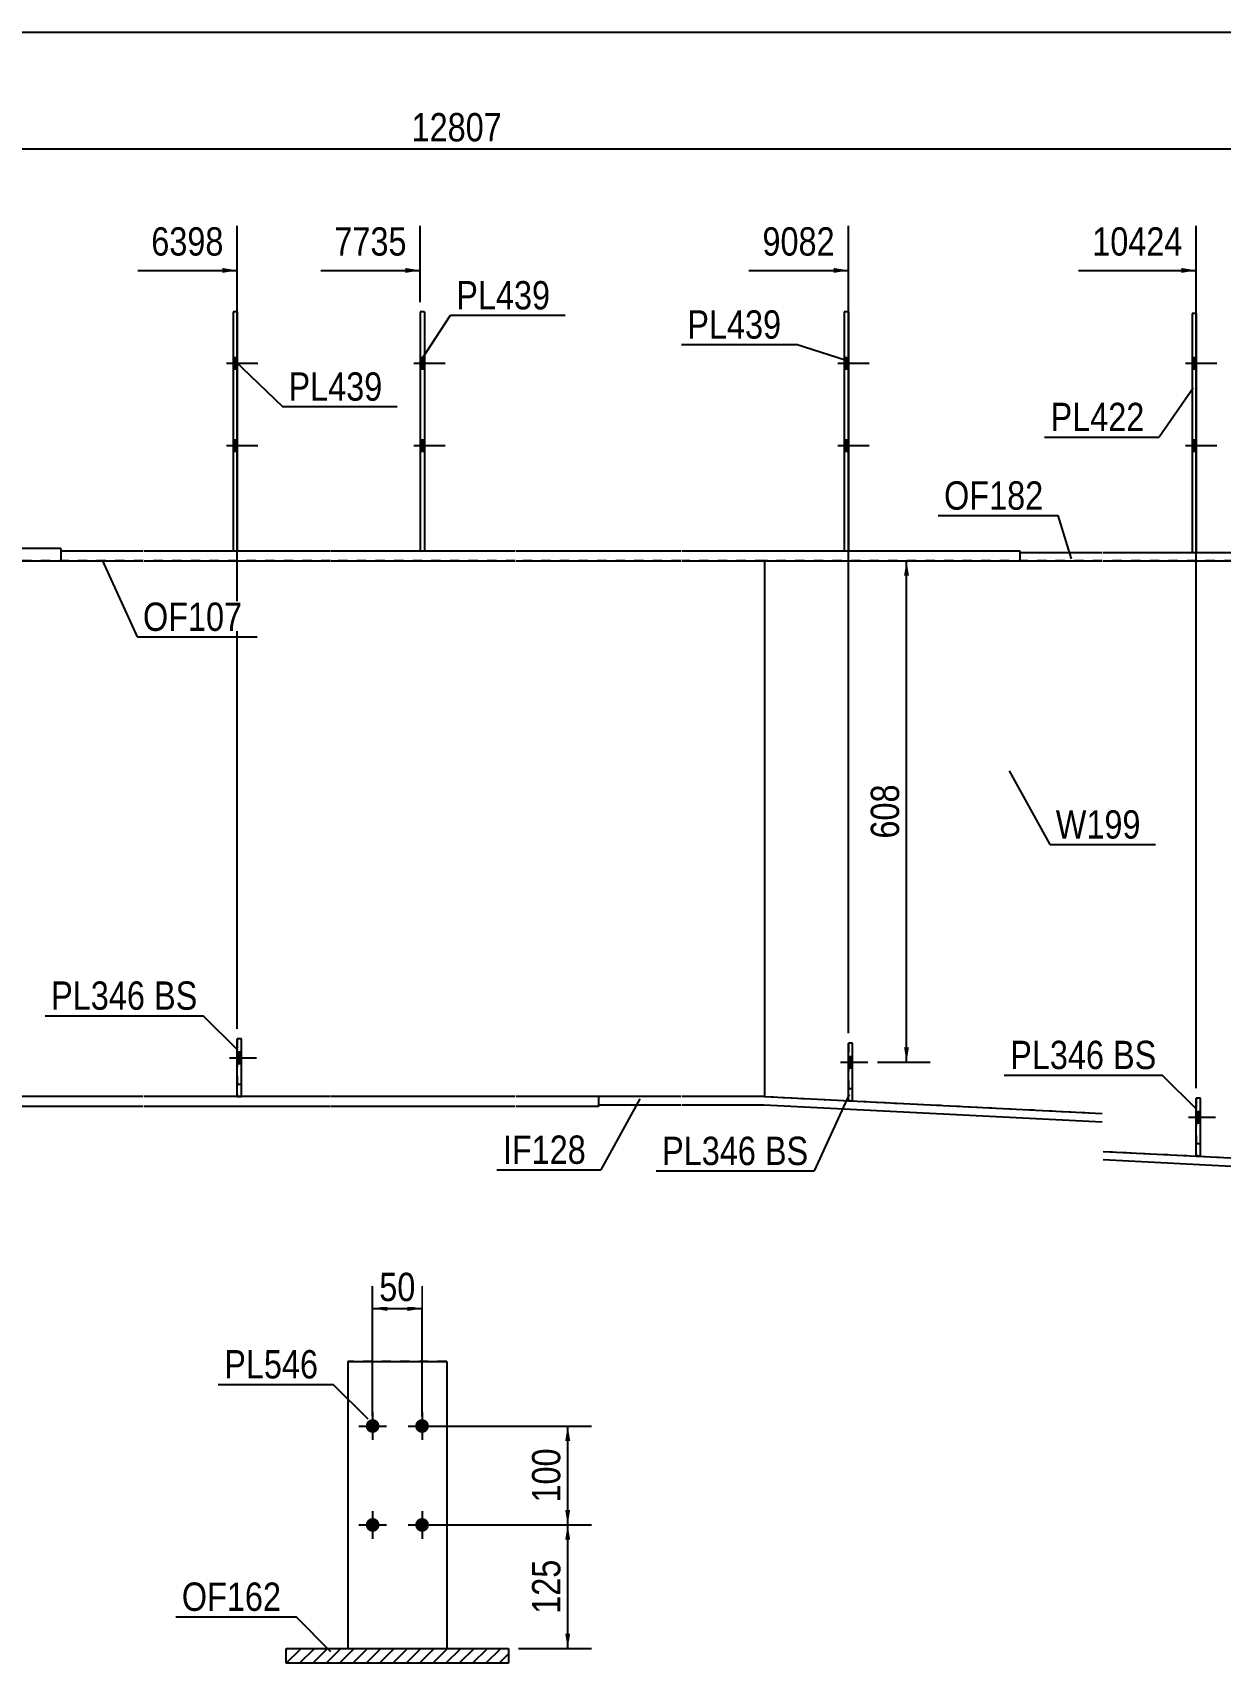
# Model space of a CAD drawing. Header units: millimetres. Extents: x -1023 to -620, y -190 to 87.
# Drawn here: x -864.1 to -744, y -77.6 to 86.8 of the extents above; entities that cross this region are included whole.
import ezdxf

# ---------------------------------------------------------------- set-up
doc = ezdxf.new("R2010")
doc.units = ezdxf.units.MM
doc.linetypes.add('DXK_LINE_DOT1', pattern=[1.8814, 0.9407, -0.9407])
doc.linetypes.add('DXK_LINE_DOT2', pattern=[3.9198, 1.9599, -1.9599])
doc.styles.add('Arial Narrow', font='ARIALN.TTF', dxfattribs={"height": 0.2})

# ---------------------------------------------------------------- blocks, each defined once
blk = doc.blocks.new('Unknown-624476640-1210')
at = {"color": 5, "linetype": 'Continuous'}
blk.add_line((-620.31, 86.76), (-1020.31, 86.76), dxfattribs=at)
blk = doc.blocks.new('Part-624476640-2227 - 1640')
at = {"color": 7, "linetype": 'DXK_LINE_DOT1'}
for p, q in [((-781.6, -15.44), (-781.6, -21.26)), ((-781.18, -15.44), (-781.6, -15.44)), ((-781.18, -21.27), (-781.18, -15.44)), ((-781.38, -21.27), (-781.18, -21.27))]:
    blk.add_line(p, q, dxfattribs=at)
blk = doc.blocks.new('Part-624476640-2053 - 1640')
at = {"color": 2, "linetype": 'Continuous'}
for p, q in [((-824.49, 58.5), (-824.9, 58.5)), ((-824.9, 58.5), (-824.9, 34.33)), ((-824.49, 58.5), (-824.49, 34.33))]:
    blk.add_line(p, q, dxfattribs=at)
at = {"color": 7, "linetype": 'DXK_LINE_DOT1'}
blk.add_line((-824.9, 34.33), (-824.49, 34.33), dxfattribs=at)
blk = doc.blocks.new('Part-624476640-1663 - 1640')
at = {"color": 2, "linetype": 'Continuous'}
for p, q in [((-764.27, 34.17), (-755.93, 34.17)), ((-764.27, 34.17), (-764.27, 33.33)), ((-764.27, 33.33), (-755.93, 33.33)), ((-755.83, 34.17), (-737, 34.17)), ((-755.83, 33.33), (-737, 33.33)), ((-736.9, 34.17), (-642.76, 34.17)), ((-736.9, 33.33), (-642.76, 33.33)), ((-642.76, 34.17), (-642.76, 33.33))]:
    blk.add_line(p, q, dxfattribs=at)
blk = doc.blocks.new('Part-624476640-1685 - 1640')
at = {"color": 2, "linetype": 'Continuous'}
for p, q in [((-861.27, 34.33), (-852.94, 34.33)), ((-861.27, 34.33), (-861.27, 33.33)), ((-861.27, 33.33), (-852.94, 33.33)), ((-852.84, 34.33), (-834, 34.33)), ((-852.84, 33.33), (-834, 33.33)), ((-833.9, 34.33), (-815.32, 34.33)), ((-833.9, 33.33), (-815.32, 33.33)), ((-815.22, 34.33), (-798.55, 34.33)), ((-815.22, 33.33), (-798.55, 33.33)), ((-798.45, 34.33), (-764.27, 34.33)), ((-798.45, 33.33), (-764.27, 33.33)), ((-764.27, 34.33), (-764.27, 33.33))]:
    blk.add_line(p, q, dxfattribs=at)
blk = doc.blocks.new('Part-624476640-1690 - 1640')
at = {"color": 2, "linetype": 'Continuous'}
for p, q in [((-977.5, 34.58), (-998.33, 34.58)), ((-958.57, 34.58), (-977.4, 34.58)), ((-924.09, 34.58), (-958.47, 34.58)), ((-907.32, 34.58), (-923.99, 34.58)), ((-888.39, 34.58), (-907.22, 34.58)), ((-869.7, 34.58), (-888.29, 34.58)), ((-861.27, 34.58), (-869.6, 34.58)), ((-861.27, 34.58), (-861.27, 33.33)), ((-998.33, 33.33), (-977.5, 33.33)), ((-977.4, 33.33), (-958.57, 33.33)), ((-958.47, 33.33), (-924.09, 33.33)), ((-923.99, 33.33), (-907.32, 33.33)), ((-907.22, 33.33), (-888.39, 33.33)), ((-888.29, 33.33), (-869.7, 33.33)), ((-869.6, 33.33), (-861.27, 33.33))]:
    blk.add_line(p, q, dxfattribs=at)
at = {"color": 7, "linetype": 'DXK_LINE_DOT1'}
blk.add_line((-998.33, 34.58), (-998.33, 33.33), dxfattribs=at)
blk = doc.blocks.new('Part-624476640-1712 - 1640')
at = {"color": 2, "linetype": 'Continuous'}
for p, q in [((-790.1, 33.33), (-790.1, -20.83)), ((-709.65, 19.73), (-709.65, 33.33)), ((-709.65, 14.42), (-709.65, -33.33))]:
    blk.add_line(p, q, dxfattribs=at)
at = {"color": 7, "linetype": 'DXK_LINE_DOT1'}
for p, q in [((-755.93, 33.33), (-790.1, 33.33)), ((-737, 33.33), (-755.83, 33.33)), ((-709.65, 33.33), (-736.9, 33.33)), ((-709.65, 33.33), (-709.65, 14.42)), ((-790.1, -20.83), (-755.93, -22.54)), ((-755.83, -26.38), (-737, -27.32)), ((-736.9, -31.97), (-709.65, -33.33))]:
    blk.add_line(p, q, dxfattribs=at)
blk = doc.blocks.new('Part-624476640-1717 - 1640')
at = {"color": 2, "linetype": 'Continuous'}
blk.add_line((-915.65, 33.33), (-915.65, -20.83), dxfattribs=at)
at = {"color": 7, "linetype": 'DXK_LINE_DOT1'}
for p, q in [((-907.32, 33.33), (-915.65, 33.33)), ((-888.39, 33.33), (-907.22, 33.33)), ((-869.7, 33.33), (-888.29, 33.33)), ((-852.94, 33.33), (-869.6, 33.33)), ((-834, 33.33), (-852.84, 33.33)), ((-815.32, 33.33), (-833.9, 33.33)), ((-798.55, 33.33), (-815.22, 33.33)), ((-790.1, 33.33), (-798.45, 33.33)), ((-790.1, 33.33), (-790.1, -20.83)), ((-907.32, -20.83), (-915.65, -20.83)), ((-888.39, -20.83), (-907.22, -20.83)), ((-869.7, -20.83), (-888.29, -20.83)), ((-852.94, -20.83), (-869.6, -20.83)), ((-834, -20.83), (-852.84, -20.83)), ((-815.32, -20.83), (-833.9, -20.83)), ((-798.55, -20.83), (-815.22, -20.83)), ((-790.1, -20.83), (-798.45, -20.83))]:
    blk.add_line(p, q, dxfattribs=at)
blk = doc.blocks.new('Part-624476640-2237 - 1640')
at = {"color": 2, "linetype": 'Continuous'}
for p, q in [((-843.42, -20.83), (-843.42, -15)), ((-843, -15), (-843.42, -15)), ((-843, -20.83), (-843, -15))]:
    blk.add_line(p, q, dxfattribs=at)
at = {"color": 7, "linetype": 'DXK_LINE_DOT1'}
for p, q in [((-843.42, -19.58), (-843, -19.58)), ((-843.42, -20.83), (-843, -20.83))]:
    blk.add_line(p, q, dxfattribs=at)
blk = doc.blocks.new('Part-624476640-2217 - 1640')
at = {"color": 2, "linetype": 'Continuous'}
for p, q in [((-781.6, 58.5), (-782.01, 58.5)), ((-782.01, 58.5), (-782.01, 34.33)), ((-781.6, 58.5), (-781.6, 34.33))]:
    blk.add_line(p, q, dxfattribs=at)
at = {"color": 7, "linetype": 'DXK_LINE_DOT1'}
blk.add_line((-782.01, 34.33), (-781.6, 34.33), dxfattribs=at)
blk = doc.blocks.new('Part-624476640-1761 - 1640')
at = {"color": 2, "linetype": 'Continuous'}
for p, q in [((-924.09, -20.83), (-932.42, -20.83)), ((-932.42, -20.83), (-932.42, -21.83)), ((-907.32, -20.83), (-923.99, -20.83)), ((-888.39, -20.83), (-907.22, -20.83)), ((-869.7, -20.83), (-888.29, -20.83)), ((-852.94, -20.83), (-869.6, -20.83)), ((-834, -20.83), (-852.84, -20.83)), ((-815.32, -20.83), (-833.9, -20.83)), ((-806.89, -20.83), (-815.22, -20.83)), ((-806.89, -20.83), (-806.89, -21.83)), ((-924.09, -21.83), (-932.42, -21.83)), ((-907.32, -21.83), (-923.99, -21.83)), ((-888.39, -21.83), (-907.22, -21.83)), ((-869.7, -21.83), (-888.29, -21.83)), ((-852.94, -21.83), (-869.6, -21.83)), ((-834, -21.83), (-852.84, -21.83)), ((-815.32, -21.83), (-833.9, -21.83)), ((-806.89, -21.83), (-815.22, -21.83))]:
    blk.add_line(p, q, dxfattribs=at)
blk = doc.blocks.new('Part-624476640-1783 - 1640')
at = {"color": 2, "linetype": 'Continuous'}
for p, q in [((-798.55, -20.83), (-806.89, -20.83)), ((-806.89, -20.83), (-806.89, -21.67)), ((-790.1, -20.83), (-798.45, -20.83)), ((-790.1, -20.83), (-755.93, -22.54)), ((-806.89, -21.67), (-798.55, -21.67)), ((-798.45, -21.67), (-790.12, -21.67)), ((-790.12, -21.67), (-755.93, -23.38)), ((-755.83, -26.38), (-737, -27.32)), ((-755.83, -27.21), (-737, -28.16)), ((-736.9, -31.97), (-709.65, -33.33)), ((-736.9, -32.81), (-709.7, -34.17)), ((-709.65, -33.33), (-709.7, -34.17))]:
    blk.add_line(p, q, dxfattribs=at)
blk = doc.blocks.new('Part-624476640-2011 - 1640')
at = {"color": 2, "linetype": 'Continuous'}
for p, q in [((-746.42, 58.33), (-746.83, 58.33)), ((-746.83, 58.33), (-746.83, 34.17)), ((-746.42, 58.33), (-746.42, 34.17))]:
    blk.add_line(p, q, dxfattribs=at)
at = {"color": 7, "linetype": 'DXK_LINE_DOT1'}
blk.add_line((-746.83, 34.17), (-746.42, 34.17), dxfattribs=at)
blk = doc.blocks.new('Part-624476640-2222 - 1640')
at = {"color": 2, "linetype": 'Continuous'}
for p, q in [((-781.6, -21.26), (-781.6, -15.44)), ((-781.18, -15.44), (-781.6, -15.44)), ((-781.18, -21.27), (-781.18, -15.44)), ((-781.38, -21.27), (-781.18, -21.27))]:
    blk.add_line(p, q, dxfattribs=at)
at = {"color": 7, "linetype": 'DXK_LINE_DOT1'}
for p, q in [((-781.6, -20.02), (-781.18, -20.02)), ((-781.6, -21.27), (-781.6, -21.26)), ((-781.6, -21.27), (-781.38, -21.27))]:
    blk.add_line(p, q, dxfattribs=at)
blk = doc.blocks.new('Part-624476640-2207 - 1640')
at = {"color": 2, "linetype": 'Continuous'}
for p, q in [((-746.42, -26.84), (-746.42, -21)), ((-746, -21), (-746.42, -21)), ((-746, -26.84), (-746, -21)), ((-746.42, -26.84), (-746, -26.84))]:
    blk.add_line(p, q, dxfattribs=at)
at = {"color": 7, "linetype": 'DXK_LINE_DOT1'}
blk.add_line((-746.42, -25.59), (-746, -25.59), dxfattribs=at)
blk = doc.blocks.new('Part-624476640-2212 - 1640')
at = {"color": 7, "linetype": 'DXK_LINE_DOT1'}
for p, q in [((-746.42, -21), (-746.42, -26.84)), ((-746, -21), (-746.42, -21)), ((-746, -26.84), (-746, -21)), ((-746.42, -26.84), (-746, -26.84))]:
    blk.add_line(p, q, dxfattribs=at)
blk = doc.blocks.new('Part-624476640-2232 - 1640')
at = {"color": 2, "linetype": 'Continuous'}
for p, q in [((-843.42, 58.5), (-843.84, 58.5)), ((-843.84, 58.5), (-843.84, 34.33)), ((-843.42, 58.5), (-843.42, 34.33))]:
    blk.add_line(p, q, dxfattribs=at)
at = {"color": 7, "linetype": 'DXK_LINE_DOT1'}
blk.add_line((-843.84, 34.33), (-843.42, 34.33), dxfattribs=at)
blk = doc.blocks.new('Part-624476640-2242 - 1640')
at = {"color": 7, "linetype": 'DXK_LINE_DOT1'}
for p, q in [((-843.42, -15), (-843.42, -20.83)), ((-843, -15), (-843.42, -15)), ((-843, -20.83), (-843, -15))]:
    blk.add_line(p, q, dxfattribs=at)
blk = doc.blocks.new('Bolt-624476640-2249 - 1640')
at = {"linetype": 'Continuous'}
for points in [[(-746.42, 52.75), (-746.42, 53.91), (-746.83, 53.91), (-746.83, 52.75)], [(-746.42, 52.75), (-746.42, 53.91), (-746.83, 53.91), (-746.83, 52.75)], [(-746.42, 44.41), (-746.42, 45.58), (-746.83, 45.58), (-746.83, 44.41)], [(-746.42, 44.41), (-746.42, 45.58), (-746.83, 45.58), (-746.83, 44.41)]]:
    blk.add_hatch(color=3, dxfattribs=at).paths.add_polyline_path(points)
at = {"color": 3, "linetype": 'Continuous'}
for p, q in [((-747.5, 53.33), (-744.33, 53.33)), ((-747.5, 53.33), (-744.33, 53.33)), ((-746.83, 53.91), (-746.42, 53.91)), ((-746.83, 53.91), (-746.42, 53.91)), ((-746.83, 52.75), (-746.42, 52.75)), ((-746.83, 52.75), (-746.42, 52.75)), ((-747.5, 45), (-744.33, 45)), ((-747.5, 45), (-744.33, 45)), ((-746.83, 45.58), (-746.42, 45.58)), ((-746.83, 45.58), (-746.42, 45.58)), ((-746.83, 44.41), (-746.42, 44.41)), ((-746.83, 44.41), (-746.42, 44.41))]:
    blk.add_line(p, q, dxfattribs=at)
blk = doc.blocks.new('Bolt-624476640-2254 - 1640')
at = {"linetype": 'Continuous'}
for points in [[(-824.49, 52.75), (-824.49, 53.91), (-824.9, 53.91), (-824.9, 52.75)], [(-824.49, 52.75), (-824.49, 53.91), (-824.9, 53.91), (-824.9, 52.75)], [(-824.49, 44.41), (-824.49, 45.58), (-824.9, 45.58), (-824.9, 44.41)], [(-824.49, 44.41), (-824.49, 45.58), (-824.9, 45.58), (-824.9, 44.41)]]:
    blk.add_hatch(color=3, dxfattribs=at).paths.add_polyline_path(points)
at = {"color": 3, "linetype": 'Continuous'}
for p, q in [((-825.57, 53.33), (-822.4, 53.33)), ((-825.57, 53.33), (-822.4, 53.33)), ((-824.9, 53.91), (-824.49, 53.91)), ((-824.9, 53.91), (-824.49, 53.91)), ((-824.9, 52.75), (-824.49, 52.75)), ((-824.9, 52.75), (-824.49, 52.75)), ((-825.57, 45), (-822.4, 45)), ((-825.57, 45), (-822.4, 45)), ((-824.9, 45.58), (-824.49, 45.58)), ((-824.9, 45.58), (-824.49, 45.58)), ((-824.9, 44.41), (-824.49, 44.41)), ((-824.9, 44.41), (-824.49, 44.41))]:
    blk.add_line(p, q, dxfattribs=at)
blk = doc.blocks.new('Bolt-624476640-2263 - 1640')
at = {"linetype": 'Continuous'}
blk.add_hatch(color=3, dxfattribs=at).paths.add_polyline_path([(-746, -23.5), (-746, -22.34), (-746.42, -22.34), (-746.42, -23.5)])
at = {"color": 3, "linetype": 'Continuous'}
for p, q in [((-747.21, -22.92), (-744.46, -22.92)), ((-746.42, -22.34), (-746, -22.34)), ((-746.42, -23.5), (-746, -23.5))]:
    blk.add_line(p, q, dxfattribs=at)
blk = doc.blocks.new('Bolt-624476640-2264 - 1640')
at = {"color": 3, "linetype": 'DXK_LINE_DOT2'}
for p, q in [((-747.21, -22.92), (-744.46, -22.92)), ((-746.42, -22.34), (-746, -22.34)), ((-746.42, -23.5), (-746, -23.5))]:
    blk.add_line(p, q, dxfattribs=at)
blk = doc.blocks.new('Bolt-624476640-2265 - 1640')
at = {"linetype": 'Continuous'}
for points in [[(-781.6, 52.75), (-781.6, 53.91), (-782.01, 53.91), (-782.01, 52.75)], [(-781.6, 52.75), (-781.6, 53.91), (-782.01, 53.91), (-782.01, 52.75)], [(-781.6, 44.41), (-781.6, 45.58), (-782.01, 45.58), (-782.01, 44.41)], [(-781.6, 44.41), (-781.6, 45.58), (-782.01, 45.58), (-782.01, 44.41)]]:
    blk.add_hatch(color=3, dxfattribs=at).paths.add_polyline_path(points)
at = {"color": 3, "linetype": 'Continuous'}
for p, q in [((-782.68, 53.33), (-779.51, 53.33)), ((-782.68, 53.33), (-779.51, 53.33)), ((-782.01, 53.91), (-781.6, 53.91)), ((-782.01, 53.91), (-781.6, 53.91)), ((-782.01, 52.75), (-781.6, 52.75)), ((-782.01, 52.75), (-781.6, 52.75)), ((-782.68, 45), (-779.51, 45)), ((-782.68, 45), (-779.51, 45)), ((-782.01, 45.58), (-781.6, 45.58)), ((-782.01, 45.58), (-781.6, 45.58)), ((-782.01, 44.41), (-781.6, 44.41)), ((-782.01, 44.41), (-781.6, 44.41))]:
    blk.add_line(p, q, dxfattribs=at)
blk = doc.blocks.new('Bolt-624476640-2266 - 1640')
at = {"linetype": 'Continuous'}
blk.add_hatch(color=3, dxfattribs=at).paths.add_polyline_path([(-781.18, -17.94), (-781.18, -16.77), (-781.6, -16.77), (-781.6, -17.94)])
at = {"color": 3, "linetype": 'Continuous'}
for p, q in [((-782.39, -17.35), (-779.64, -17.35)), ((-781.6, -16.77), (-781.18, -16.77)), ((-781.6, -17.94), (-781.18, -17.94))]:
    blk.add_line(p, q, dxfattribs=at)
blk = doc.blocks.new('Bolt-624476640-2267 - 1640')
at = {"color": 3, "linetype": 'DXK_LINE_DOT2'}
for p, q in [((-782.39, -17.35), (-779.64, -17.35)), ((-781.6, -16.77), (-781.18, -16.77)), ((-781.6, -17.94), (-781.18, -17.94))]:
    blk.add_line(p, q, dxfattribs=at)
blk = doc.blocks.new('Bolt-624476640-2268 - 1640')
at = {"linetype": 'Continuous'}
for points in [[(-843.42, 52.75), (-843.42, 53.91), (-843.84, 53.91), (-843.84, 52.75)], [(-843.42, 52.75), (-843.42, 53.91), (-843.84, 53.91), (-843.84, 52.75)], [(-843.42, 44.41), (-843.42, 45.58), (-843.84, 45.58), (-843.84, 44.41)], [(-843.42, 44.41), (-843.42, 45.58), (-843.84, 45.58), (-843.84, 44.41)]]:
    blk.add_hatch(color=3, dxfattribs=at).paths.add_polyline_path(points)
at = {"color": 3, "linetype": 'Continuous'}
for p, q in [((-844.5, 53.33), (-841.34, 53.33)), ((-844.5, 53.33), (-841.34, 53.33)), ((-843.84, 53.91), (-843.42, 53.91)), ((-843.84, 53.91), (-843.42, 53.91)), ((-843.84, 52.75), (-843.42, 52.75)), ((-843.84, 52.75), (-843.42, 52.75)), ((-844.5, 45), (-841.34, 45)), ((-844.5, 45), (-841.34, 45)), ((-843.84, 45.58), (-843.42, 45.58)), ((-843.84, 45.58), (-843.42, 45.58)), ((-843.84, 44.41), (-843.42, 44.41)), ((-843.84, 44.41), (-843.42, 44.41))]:
    blk.add_line(p, q, dxfattribs=at)
blk = doc.blocks.new('Bolt-624476640-2269 - 1640')
at = {"linetype": 'Continuous'}
blk.add_hatch(color=3, dxfattribs=at).paths.add_polyline_path([(-843, -17.5), (-843, -16.33), (-843.42, -16.33), (-843.42, -17.5)])
at = {"color": 3, "linetype": 'Continuous'}
for p, q in [((-843.42, -16.33), (-843, -16.33)), ((-844.21, -16.92), (-841.46, -16.92)), ((-843.42, -17.5), (-843, -17.5))]:
    blk.add_line(p, q, dxfattribs=at)
blk = doc.blocks.new('Bolt-624476640-2270 - 1640')
at = {"color": 3, "linetype": 'DXK_LINE_DOT2'}
for p, q in [((-843.42, -16.33), (-843, -16.33)), ((-844.21, -16.92), (-841.46, -16.92)), ((-843.42, -17.5), (-843, -17.5))]:
    blk.add_line(p, q, dxfattribs=at)
blk = doc.blocks.new('Bolt-624476640-1263 - 1257')
at = {"linetype": 'Continuous'}
for points in [[(-829.02, -54.15, -1), (-830.42, -54.15, -1)], [(-824.02, -54.15, -1), (-825.42, -54.15, -1)], [(-829.02, -64.15, -1), (-830.42, -64.15, -1)], [(-824.02, -64.15, -1), (-825.42, -64.15, -1)]]:
    blk.add_hatch(color=3, dxfattribs=at).paths.add_polyline_path(points)
at = {"color": 3, "linetype": 'Continuous'}
for p, q in [((-831.12, -54.15), (-828.32, -54.15)), ((-829.72, -52.75), (-829.72, -55.55)), ((-826.12, -54.15), (-823.32, -54.15)), ((-824.72, -52.75), (-824.72, -55.55)), ((-829.72, -62.75), (-829.72, -65.55)), ((-824.72, -62.75), (-824.72, -65.55)), ((-831.12, -64.15), (-828.32, -64.15)), ((-826.12, -64.15), (-823.32, -64.15))]:
    blk.add_line(p, q, dxfattribs=at)
blk = doc.blocks.new('Part-624476640-1354 - 1257')
at = {"color": 2, "linetype": 'Continuous'}
for p, q in [((-832.22, -47.64), (-832.22, -76.64)), ((-832.22, -47.64), (-822.22, -47.64)), ((-822.22, -47.64), (-822.22, -76.64))]:
    blk.add_line(p, q, dxfattribs=at)
at = {"color": 7, "linetype": 'DXK_LINE_DOT1'}
for p, q in [((-822.22, -47.64), (-832.22, -47.64)), ((-832.22, -76.64), (-822.22, -76.64))]:
    blk.add_line(p, q, dxfattribs=at)
blk = doc.blocks.new('Part-624476640-1410 - 1257')
at = {"linetype": 'Continuous'}
h = blk.add_hatch(dxfattribs=at)
h.set_pattern_fill('', scale=0.3, style=0, pattern_type=0)
h.set_pattern_definition([(45, (-838.4683, -78.1431), (-0.67352, 0.67352), [])])
h.paths.add_polyline_path([(-838.47, -76.64), (-838.47, -78.14), (-815.97, -78.14), (-815.97, -76.64)])
at = {"color": 2, "linetype": 'Continuous'}
for p, q in [((-838.47, -78.14), (-838.47, -76.64)), ((-838.47, -76.64), (-815.97, -76.64)), ((-815.97, -76.64), (-815.97, -78.14)), ((-815.97, -78.14), (-838.47, -78.14))]:
    blk.add_line(p, q, dxfattribs=at)
blk = doc.blocks.new('StraightDimension-624476640-2340 - 1640')
at = {"linetype": 'Continuous'}
blk.add_hatch(color=7, dxfattribs=at).paths.add_polyline_path([(-783.1, 62.95), (-781.6, 62.7), (-783.1, 62.45)])
at = {"color": 7, "linetype": 'Continuous'}
for p, q in [((-781.6, -14.44), (-781.6, 67.2)), ((-791.66, 62.7), (-781.6, 62.7))]:
    blk.add_line(p, q, dxfattribs=at)
at = {"color": 0}
blk.add_wipeout([(-782.37, 63.6), (-782.37, 67.8), (-790.89, 67.8), (-790.89, 63.6)], dxfattribs=at)
at = {"color": 3, "style": 'Arial Narrow'}
blk.add_text('9082', height=2.863, dxfattribs=at).set_placement((-790.29, 64.2))
blk = doc.blocks.new('StraightDimension-624476640-2339 - 1640')
at = {"linetype": 'Continuous'}
blk.add_hatch(color=7, dxfattribs=at).paths.add_polyline_path([(-747.92, 62.95), (-746.42, 62.7), (-747.92, 62.45)])
at = {"color": 7, "linetype": 'Continuous'}
for p, q in [((-746.42, -20), (-746.42, 67.2)), ((-758.31, 62.7), (-746.42, 62.7))]:
    blk.add_line(p, q, dxfattribs=at)
at = {"color": 0}
blk.add_wipeout([(-747.19, 63.6), (-747.19, 67.8), (-757.53, 67.8), (-757.53, 63.6)], dxfattribs=at)
at = {"color": 3, "style": 'Arial Narrow'}
blk.add_text('10424', height=2.863, dxfattribs=at).set_placement((-756.93, 64.2))
blk = doc.blocks.new('StraightDimension-624476640-2341 - 1640')
at = {"linetype": 'Continuous'}
blk.add_hatch(color=7, dxfattribs=at).paths.add_polyline_path([(-826.4, 62.95), (-824.9, 62.7), (-826.4, 62.45)])
at = {"color": 7, "linetype": 'Continuous'}
for p, q in [((-824.9, 59.5), (-824.9, 67.2)), ((-834.97, 62.7), (-824.9, 62.7))]:
    blk.add_line(p, q, dxfattribs=at)
at = {"color": 0}
blk.add_wipeout([(-825.68, 63.6), (-825.68, 67.8), (-834.19, 67.8), (-834.19, 63.6)], dxfattribs=at)
at = {"color": 3, "style": 'Arial Narrow'}
blk.add_text('7735', height=2.863, dxfattribs=at).set_placement((-833.59, 64.2))
blk = doc.blocks.new('StraightDimension-624476640-2342 - 1640')
at = {"linetype": 'Continuous'}
blk.add_hatch(color=7, dxfattribs=at).paths.add_polyline_path([(-844.92, 62.95), (-843.42, 62.7), (-844.92, 62.45)])
at = {"color": 7, "linetype": 'Continuous'}
for p, q in [((-843.42, -14), (-843.42, 67.2)), ((-853.48, 62.7), (-843.42, 62.7))]:
    blk.add_line(p, q, dxfattribs=at)
at = {"color": 0}
blk.add_wipeout([(-844.2, 63.6), (-844.2, 67.8), (-852.71, 67.8), (-852.71, 63.6)], dxfattribs=at)
at = {"color": 3, "style": 'Arial Narrow'}
blk.add_text('6398', height=2.863, dxfattribs=at).set_placement((-852.11, 64.2))
blk = doc.blocks.new('StraightDimension-624476640-2515 - 1640')
at = {"linetype": 'Continuous'}
for points in [[(-775.97, 31.83), (-775.72, 33.33), (-775.47, 31.83)], [(-775.47, -15.85), (-775.72, -17.35), (-775.97, -15.85)]]:
    blk.add_hatch(color=7, dxfattribs=at).paths.add_polyline_path(points)
at = {"color": 7, "linetype": 'Continuous'}
for p, q in [((-778.66, 33.33), (-773.32, 33.33)), ((-775.72, -17.35), (-775.72, 33.33)), ((-778.66, -17.35), (-773.32, -17.35))]:
    blk.add_line(p, q, dxfattribs=at)
at = {"color": 0}
blk.add_wipeout([(-775.87, 11.33), (-780.07, 11.33), (-780.07, 4.65), (-775.87, 4.65)], dxfattribs=at)
at = {"color": 3, "style": 'Arial Narrow'}
blk.add_text('608', height=2.863, rotation=90.0002, dxfattribs=at).set_placement((-776.47, 5.25))
blk = doc.blocks.new('StraightDimension-624476640-7591 - 1640')
at = {"color": 7, "linetype": 'Continuous'}
blk.add_line((-1000, 75), (-642.42, 75), dxfattribs=at)
at = {"color": 0}
blk.add_wipeout([(-816.04, 75.15), (-816.04, 79.35), (-826.38, 79.35), (-826.38, 75.15)], dxfattribs=at)
at = {"color": 3, "style": 'Arial Narrow'}
blk.add_text('12807', height=2.863, dxfattribs=at).set_placement((-825.78, 75.75))
blk = doc.blocks.new('StraightDimension-624476640-1456 - 1257')
at = {"linetype": 'Continuous'}
for points in [[(-828.22, -42.52), (-829.72, -42.27), (-828.22, -42.02)], [(-826.22, -42.02), (-824.72, -42.27), (-826.22, -42.52)]]:
    blk.add_hatch(color=7, dxfattribs=at).paths.add_polyline_path(points)
at = {"color": 7, "linetype": 'Continuous'}
for p, q in [((-829.72, -53.15), (-829.72, -40.02)), ((-824.72, -53.15), (-824.72, -40.02)), ((-829.72, -42.27), (-824.72, -42.27))]:
    blk.add_line(p, q, dxfattribs=at)
at = {"color": 0}
blk.add_wipeout([(-824.79, -42.12), (-824.79, -37.92), (-829.65, -37.92), (-829.65, -42.12)], dxfattribs=at)
at = {"color": 3, "style": 'Arial Narrow'}
blk.add_text('50', height=2.863, dxfattribs=at).set_placement((-829.05, -41.52))
blk = doc.blocks.new('StraightDimension-624476640-1475 - 1257')
at = {"linetype": 'Continuous'}
for points in [[(-810.24, -55.65), (-809.99, -54.15), (-809.74, -55.65)], [(-809.74, -62.65), (-809.99, -64.15), (-810.24, -62.65)]]:
    blk.add_hatch(color=7, dxfattribs=at).paths.add_polyline_path(points)
at = {"color": 7, "linetype": 'Continuous'}
for p, q in [((-823.72, -54.15), (-807.59, -54.15)), ((-809.99, -64.15), (-809.99, -54.15)), ((-823.72, -64.15), (-807.59, -64.15))]:
    blk.add_line(p, q, dxfattribs=at)
at = {"color": 0}
blk.add_wipeout([(-810.14, -55.81), (-814.34, -55.81), (-814.34, -62.49), (-810.14, -62.49)], dxfattribs=at)
at = {"color": 3, "style": 'Arial Narrow'}
blk.add_text('100', height=2.863, rotation=90.0002, dxfattribs=at).set_placement((-810.74, -61.89))
blk = doc.blocks.new('StraightDimension-624476640-1485 - 1257')
at = {"linetype": 'Continuous'}
for points in [[(-810.24, -65.65), (-809.99, -64.15), (-809.74, -65.65)], [(-809.74, -75.14), (-809.99, -76.64), (-810.24, -75.14)]]:
    blk.add_hatch(color=7, dxfattribs=at).paths.add_polyline_path(points)
at = {"color": 7, "linetype": 'Continuous'}
for p, q in [((-823.72, -64.15), (-807.59, -64.15)), ((-809.99, -76.64), (-809.99, -64.15)), ((-814.97, -76.64), (-807.59, -76.64))]:
    blk.add_line(p, q, dxfattribs=at)
at = {"color": 0}
blk.add_wipeout([(-810.14, -67.05), (-814.34, -67.05), (-814.34, -73.74), (-810.14, -73.74)], dxfattribs=at)
at = {"color": 3, "style": 'Arial Narrow'}
blk.add_text('125', height=2.863, rotation=90.0002, dxfattribs=at).set_placement((-810.74, -73.14))
blk = doc.blocks.new('Mark-624476640-1681 - 1640')
at = {"color": 0}
blk.add_wipeout([(-842.9, 26.25), (-842.9, 29.25), (-852.95, 29.25), (-852.95, 26.25)], dxfattribs=at)
blk.add_wipeout([(-842.9, 26.25), (-842.9, 29.25), (-852.95, 29.25), (-852.95, 26.25)], dxfattribs=at)
at = {"color": 7, "linetype": 'Continuous'}
for p, q in [((-857.08, 33.39), (-853.55, 25.65)), ((-853.55, 25.65), (-841.4, 25.65))]:
    blk.add_line(p, q, dxfattribs=at)
at = {"color": 3, "style": 'Arial Narrow'}
blk.add_text('OF107', height=2.863, dxfattribs=at).set_placement((-852.95, 26.25))
blk = doc.blocks.new('Mark-624476640-1659 - 1640')
at = {"color": 7, "linetype": 'Continuous'}
blk.add_line((-759.03, 33.52), (-760.37, 37.91), dxfattribs=at)
at = {"color": 0}
blk.add_wipeout([(-761.87, 38.51), (-761.87, 41.51), (-771.92, 41.51), (-771.92, 38.51)], dxfattribs=at)
blk.add_wipeout([(-761.87, 38.51), (-761.87, 41.51), (-771.92, 41.51), (-771.92, 38.51)], dxfattribs=at)
at = {"color": 7, "linetype": 'Continuous'}
blk.add_line((-772.52, 37.91), (-760.37, 37.91), dxfattribs=at)
at = {"color": 3, "style": 'Arial Narrow'}
blk.add_text('OF182', height=2.863, dxfattribs=at).set_placement((-771.92, 38.51))
blk = doc.blocks.new('Mark-624476640-1708 - 1640')
at = {"color": 0}
blk.add_wipeout([(-752.03, 5.25), (-752.03, 8.25), (-760.62, 8.25), (-760.62, 5.25)], dxfattribs=at)
blk.add_wipeout([(-752.03, 5.25), (-752.03, 8.25), (-760.62, 8.25), (-760.62, 5.25)], dxfattribs=at)
at = {"color": 7, "linetype": 'Continuous'}
for p, q in [((-765.34, 12.09), (-761.22, 4.65)), ((-761.22, 4.65), (-750.53, 4.65))]:
    blk.add_line(p, q, dxfattribs=at)
at = {"color": 3, "style": 'Arial Narrow'}
blk.add_text('W199', height=2.863, dxfattribs=at).set_placement((-760.62, 5.25))
blk = doc.blocks.new('Mark-624476640-2049 - 1640')
at = {"color": 0}
blk.add_wipeout([(-811.76, 58.76), (-811.76, 61.76), (-821.26, 61.76), (-821.26, 58.76)], dxfattribs=at)
blk.add_wipeout([(-811.76, 58.76), (-811.76, 61.76), (-821.26, 61.76), (-821.26, 58.76)], dxfattribs=at)
at = {"color": 7, "linetype": 'Continuous'}
for p, q in [((-824.8, 53.64), (-821.86, 58.16)), ((-821.86, 58.16), (-810.26, 58.16))]:
    blk.add_line(p, q, dxfattribs=at)
at = {"color": 3, "style": 'Arial Narrow'}
blk.add_text('PL439', height=2.863, dxfattribs=at).set_placement((-821.26, 58.76))
blk = doc.blocks.new('Mark-624476640-1779 - 1640')
at = {"color": 7, "linetype": 'Continuous'}
blk.add_line((-802.7, -21.07), (-806.65, -28.24), dxfattribs=at)
at = {"color": 0}
blk.add_wipeout([(-808.15, -27.64), (-808.15, -24.64), (-816.55, -24.64), (-816.55, -27.64)], dxfattribs=at)
blk.add_wipeout([(-808.15, -27.64), (-808.15, -24.64), (-816.55, -24.64), (-816.55, -27.64)], dxfattribs=at)
at = {"color": 7, "linetype": 'Continuous'}
blk.add_line((-817.15, -28.24), (-806.65, -28.24), dxfattribs=at)
at = {"color": 3, "style": 'Arial Narrow'}
blk.add_text('IF128', height=2.863, dxfattribs=at).set_placement((-816.55, -27.64))
blk = doc.blocks.new('Mark-624476640-2228 - 1640')
at = {"color": 0}
blk.add_wipeout([(-828.73, 49.53), (-828.73, 52.53), (-838.23, 52.53), (-838.23, 49.53)], dxfattribs=at)
blk.add_wipeout([(-828.73, 49.53), (-828.73, 52.53), (-838.23, 52.53), (-838.23, 49.53)], dxfattribs=at)
at = {"color": 7, "linetype": 'Continuous'}
for p, q in [((-843.73, 53.64), (-838.83, 48.93)), ((-838.83, 48.93), (-827.23, 48.93))]:
    blk.add_line(p, q, dxfattribs=at)
at = {"color": 3, "style": 'Arial Narrow'}
blk.add_text('PL439', height=2.863, dxfattribs=at).set_placement((-838.23, 49.53))
blk = doc.blocks.new('Mark-624476640-2213 - 1640')
at = {"color": 7, "linetype": 'Continuous'}
blk.add_line((-781.91, 53.64), (-786.89, 55.2), dxfattribs=at)
at = {"color": 0}
blk.add_wipeout([(-788.39, 55.8), (-788.39, 58.8), (-797.89, 58.8), (-797.89, 55.8)], dxfattribs=at)
blk.add_wipeout([(-788.39, 55.8), (-788.39, 58.8), (-797.89, 58.8), (-797.89, 55.8)], dxfattribs=at)
at = {"color": 7, "linetype": 'Continuous'}
blk.add_line((-798.49, 55.2), (-786.89, 55.2), dxfattribs=at)
at = {"color": 3, "style": 'Arial Narrow'}
blk.add_text('PL439', height=2.863, dxfattribs=at).set_placement((-797.89, 55.8))
blk = doc.blocks.new('MarkSet-624476640-2855 - 1640')
at = {"color": 0}
for points in [[(-755.73, -18.06), (-755.73, -15.06), (-765.23, -15.06), (-765.23, -18.06)], [(-750.45, -18.06), (-750.45, -15.06), (-754.83, -15.06), (-754.83, -18.06)]]:
    blk.add_wipeout(points, dxfattribs=at)
for points in [[(-755.73, -18.06), (-755.73, -15.06), (-765.23, -15.06), (-765.23, -18.06)], [(-750.45, -18.06), (-750.45, -15.06), (-754.83, -15.06), (-754.83, -18.06)]]:
    blk.add_wipeout(points, dxfattribs=at)
at = {"color": 7, "linetype": 'Continuous'}
for p in [(-765.83, -18.66), (-746.31, -22.19)]:
    blk.add_line(p, (-749.85, -18.66), dxfattribs=at)
at = {"color": 3, "style": 'Arial Narrow'}
for s, p in [('PL346', (-765.23, -18.06)), ('BS', (-754.83, -18.06))]:
    blk.add_text(s, height=2.863, dxfattribs=at).set_placement(p)
blk = doc.blocks.new('MarkSet-624476640-2873 - 1640')
at = {"color": 0}
for points in [[(-852.73, -12.06), (-852.73, -9.06), (-862.24, -9.06), (-862.24, -12.06)], [(-847.45, -12.06), (-847.45, -9.06), (-851.83, -9.06), (-851.83, -12.06)]]:
    blk.add_wipeout(points, dxfattribs=at)
for points in [[(-852.73, -12.06), (-852.73, -9.06), (-862.24, -9.06), (-862.24, -12.06)], [(-847.45, -12.06), (-847.45, -9.06), (-851.83, -9.06), (-851.83, -12.06)]]:
    blk.add_wipeout(points, dxfattribs=at)
at = {"color": 7, "linetype": 'Continuous'}
for p in [(-862.84, -12.66), (-843.31, -16.19)]:
    blk.add_line(p, (-846.85, -12.66), dxfattribs=at)
at = {"color": 3, "style": 'Arial Narrow'}
for s, p in [('PL346', (-862.24, -12.06)), ('BS', (-851.83, -12.06))]:
    blk.add_text(s, height=2.863, dxfattribs=at).set_placement(p)
blk = doc.blocks.new('MarkSet-624476640-2907 - 1640')
at = {"color": 0}
for points in [[(-790.94, -27.76), (-790.94, -24.76), (-800.44, -24.76), (-800.44, -27.76)], [(-785.66, -27.76), (-785.66, -24.76), (-790.04, -24.76), (-790.04, -27.76)]]:
    blk.add_wipeout(points, dxfattribs=at)
for points in [[(-790.94, -27.76), (-790.94, -24.76), (-800.44, -24.76), (-800.44, -27.76)], [(-785.66, -27.76), (-785.66, -24.76), (-790.04, -24.76), (-790.04, -27.76)]]:
    blk.add_wipeout(points, dxfattribs=at)
at = {"color": 7, "linetype": 'Continuous'}
for p in [(-781.52, -20.62), (-801.04, -28.36)]:
    blk.add_line(p, (-785.06, -28.36), dxfattribs=at)
at = {"color": 3, "style": 'Arial Narrow'}
for s, p in [('PL346', (-800.44, -27.76)), ('BS', (-790.04, -27.76))]:
    blk.add_text(s, height=2.863, dxfattribs=at).set_placement(p)
blk = doc.blocks.new('Mark-624476640-5112 - 1640')
at = {"color": 7, "linetype": 'Continuous'}
blk.add_line((-746.73, 50.79), (-750.15, 45.85), dxfattribs=at)
at = {"color": 0}
blk.add_wipeout([(-751.65, 46.45), (-751.65, 49.45), (-761.15, 49.45), (-761.15, 46.45)], dxfattribs=at)
blk.add_wipeout([(-751.65, 46.45), (-751.65, 49.45), (-761.15, 49.45), (-761.15, 46.45)], dxfattribs=at)
at = {"color": 7, "linetype": 'Continuous'}
blk.add_line((-761.75, 45.85), (-750.15, 45.85), dxfattribs=at)
at = {"color": 3, "style": 'Arial Narrow'}
blk.add_text('PL422', height=2.863, dxfattribs=at).set_placement((-761.15, 46.45))
blk = doc.blocks.new('Mark-624476640-1350 - 1257')
at = {"color": 7, "linetype": 'Continuous'}
blk.add_line((-830.19, -53.47), (-833.72, -49.94), dxfattribs=at)
at = {"color": 0}
blk.add_wipeout([(-835.22, -49.34), (-835.22, -46.34), (-844.73, -46.34), (-844.73, -49.34)], dxfattribs=at)
blk.add_wipeout([(-835.22, -49.34), (-835.22, -46.34), (-844.73, -46.34), (-844.73, -49.34)], dxfattribs=at)
at = {"color": 7, "linetype": 'Continuous'}
blk.add_line((-845.33, -49.94), (-833.72, -49.94), dxfattribs=at)
at = {"color": 3, "style": 'Arial Narrow'}
blk.add_text('PL546', height=2.863, dxfattribs=at).set_placement((-844.73, -49.34))
blk = doc.blocks.new('Mark-624476640-1406 - 1257')
at = {"color": 7, "linetype": 'Continuous'}
blk.add_line((-833.94, -76.97), (-837.47, -73.44), dxfattribs=at)
at = {"color": 0}
blk.add_wipeout([(-838.97, -72.84), (-838.97, -69.84), (-849.02, -69.84), (-849.02, -72.84)], dxfattribs=at)
blk.add_wipeout([(-838.97, -72.84), (-838.97, -69.84), (-849.02, -69.84), (-849.02, -72.84)], dxfattribs=at)
at = {"color": 7, "linetype": 'Continuous'}
blk.add_line((-849.62, -73.44), (-837.47, -73.44), dxfattribs=at)
at = {"color": 3, "style": 'Arial Narrow'}
blk.add_text('OF162', height=2.863, dxfattribs=at).set_placement((-849.02, -72.84))

msp = doc.modelspace()

# ---------------------------------------------------------------- block references
for name in ['Unknown-624476640-1210', 'Part-624476640-2232 - 1640', 'Part-624476640-2053 - 1640', 'Part-624476640-2217 - 1640', 'Part-624476640-2011 - 1640', 'Bolt-624476640-2268 - 1640', 'Bolt-624476640-2254 - 1640', 'Bolt-624476640-2265 - 1640', 'Bolt-624476640-2249 - 1640', 'Part-624476640-1690 - 1640', 'Part-624476640-1717 - 1640', 'Part-624476640-1685 - 1640', 'Part-624476640-1712 - 1640', 'Part-624476640-1663 - 1640', 'Bolt-624476640-2269 - 1640', 'Bolt-624476640-2270 - 1640', 'Part-624476640-2237 - 1640', 'Part-624476640-2242 - 1640', 'Part-624476640-2227 - 1640', 'Part-624476640-2222 - 1640', 'Bolt-624476640-2266 - 1640', 'Bolt-624476640-2267 - 1640', 'Part-624476640-1761 - 1640', 'Part-624476640-1783 - 1640', 'Part-624476640-2207 - 1640', 'Part-624476640-2212 - 1640', 'Bolt-624476640-2263 - 1640', 'Bolt-624476640-2264 - 1640', 'Part-624476640-1354 - 1257', 'Bolt-624476640-1263 - 1257', 'Part-624476640-1410 - 1257']:
    msp.add_blockref(name, (0, 0))

# ---------------------------------------------------------------- next in the draw order: block references
for name in ['StraightDimension-624476640-2342 - 1640', 'StraightDimension-624476640-2341 - 1640', 'StraightDimension-624476640-2340 - 1640', 'StraightDimension-624476640-2339 - 1640', 'StraightDimension-624476640-2515 - 1640', 'Mark-624476640-1779 - 1640', 'MarkSet-624476640-2907 - 1640', 'StraightDimension-624476640-1456 - 1257', 'StraightDimension-624476640-1475 - 1257', 'Mark-624476640-1406 - 1257']:
    msp.add_blockref(name, (0, 0))

# ---------------------------------------------------------------- next in the draw order: block references
for name in ['StraightDimension-624476640-7591 - 1640', 'Mark-624476640-1681 - 1640', 'Mark-624476640-1708 - 1640', 'MarkSet-624476640-2873 - 1640', 'MarkSet-624476640-2855 - 1640', 'Mark-624476640-1350 - 1257', 'StraightDimension-624476640-1485 - 1257']:
    msp.add_blockref(name, (0, 0))

# ---------------------------------------------------------------- next in the draw order: block references
for name in ['Mark-624476640-2049 - 1640', 'Mark-624476640-2213 - 1640', 'Mark-624476640-2228 - 1640', 'Mark-624476640-5112 - 1640', 'Mark-624476640-1659 - 1640']:
    msp.add_blockref(name, (0, 0))

doc.saveas('drawing.dxf')
